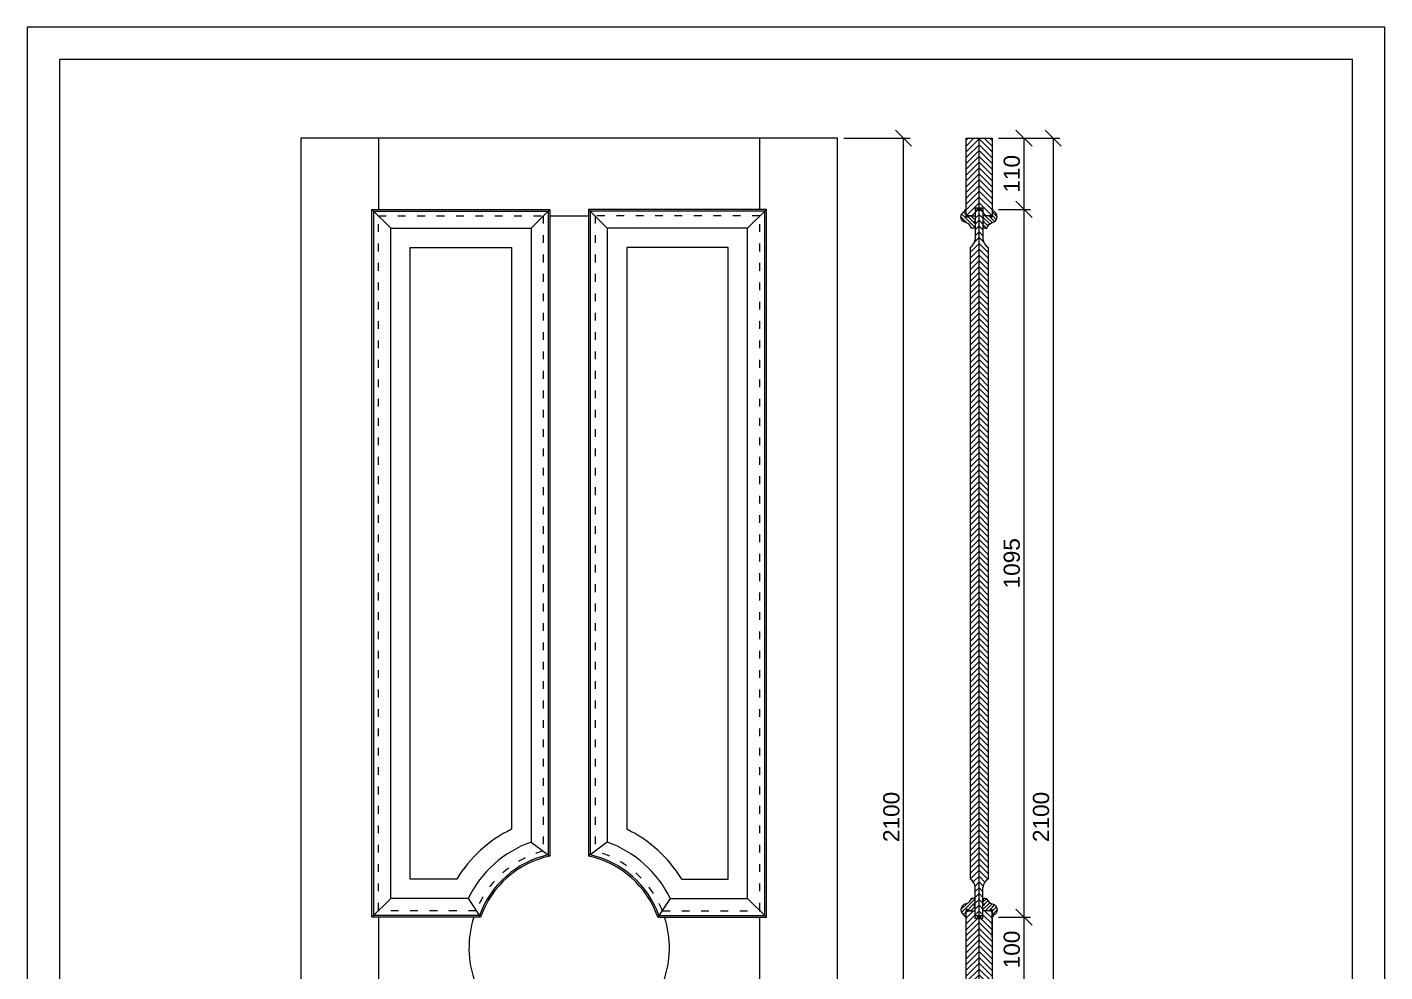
# Model space of a CAD drawing. Header units: millimetres. Extents: x 1874 to 3974, y 573 to 3543.
# Drawn here: x 1874 to 3974, y 2082 to 3543 of the extents above; entities that cross this region are included whole.
import ezdxf

# ---------------------------------------------------------------- set-up
doc = ezdxf.new("R2010")
doc.units = ezdxf.units.MM
doc.linetypes.add('ACAD_ISO03W100', pattern=[30, 12, -18])
for name, color, linetype, lineweight in [('图框', 7, 'Continuous', 13), ('填充', 8, 'Continuous', 5), ('标准家私', 4, 'Continuous', 20), ('标注', 2, 'Continuous', 9)]:
    doc.layers.add(name, color=color, linetype=linetype, lineweight=lineweight)
doc.styles.get("Standard").update_dxf_attribs({"font": 'arial.ttf'})
pattern_1 = [(315, (3318.0613, 3371.356), (4.490128, 4.490128), [])]
pattern_2 = [(315, (5867.2816, -8077.7384), (2.80633, 2.80633), [])]
pattern_3 = [(45, (5867.2816, 13505.451), (2.80633, -2.80633), [])]
pattern_4 = [(225, (3374.0396, 3371.356), (-4.490128, 4.490128), [])]

# ---------------------------------------------------------------- blocks, each defined once
blk = doc.blocks.new('_Oblique')
at = {"color": 0, "linetype": 'ByBlock', "lineweight": -2}
blk.add_line((-0.5, -0.5), (0.5, 0.5), dxfattribs=at)

msp = doc.modelspace()

# ---------------------------------------------------------------- hatches: boundary and pattern name
at = {"layer": '填充'}
h = msp.add_hatch(dxfattribs=at)
h.set_pattern_fill('ANSI31', color=0, scale=2, angle=-90, style=0)
h.set_pattern_definition(pattern_4)
h.paths.add_polyline_path([(3326.1, 3251.4), (3326.1, 3261.4), (3326.1, 3371.4), (3346.1, 3371.4), (3346.1, 3263.4), (3343.6, 3263.4), (3340.1, 3263.4), (3340.1, 3251.4)])
h = msp.add_hatch(dxfattribs=at)
h.set_pattern_fill('ANSI31', color=0, scale=2, angle=-90, style=0)
h.set_pattern_definition(pattern_1)
h.paths.add_polyline_path([(3366.1, 3371.4), (3346.1, 3371.4), (3346.1, 3263.4), (3348.6, 3263.4), (3352.1, 3263.4), (3352.1, 3251.4), (3366.1, 3251.4), (3366.1, 3261.4)])
h = msp.add_hatch(dxfattribs=at)
h.set_pattern_fill('ANSI31', color=0, scale=1.25, angle=-90, style=0)
h.set_pattern_definition(pattern_2)
edge = h.paths.add_edge_path()
edge.add_line((3326.1, 3261.4), (3326.1, 3249.4))
edge.add_line((3326.1, 3249.4), (3328.1, 3249.4))
edge.add_line((3328.1, 3249.4), (3328.1, 3251.4))
edge.add_line((3328.1, 3251.4), (3340.1, 3251.4))
edge.add_line((3340.1, 3251.4), (3340.1, 3242.8))
edge.add_line((3340.1, 3242.8), (3338.1, 3242.8))
edge.add_line((3338.1, 3242.8), (3338.1, 3240.8))
edge.add_line((3338.1, 3240.8), (3340.1, 3240.8))
edge.add_line((3340.1, 3240.8), (3340.1, 3235.4))
edge.add_arc((3337.1, 3235.4), 3, -90, 0, ccw=False)
edge.add_line((3337.1, 3232.4), (3333.9, 3232.4))
edge.add_arc((3322.2, 3229.3), 12.1, 14.7506, 73.4089)
edge.add_arc((3327.4, 3250), 9.33, 111.5599, 259.2156, ccw=False)
edge.add_line((3324, 3258.7), (3324, 3260.1))
edge.add_arc((3325.7, 3259.6), 1.8, 96.6772, 162.9321, ccw=False)
edge.add_line((3325.5, 3261.4), (3326.1, 3261.4))
h = msp.add_hatch(dxfattribs=at)
h.set_pattern_fill('ANSI31', color=0, scale=2, angle=-90, style=0)
h.set_pattern_definition(pattern_4)
h.paths.add_polyline_path([(3332.1, 2225.4), (3332.1, 3202.4, 0.244963), (3340.1, 3215.4), (3340.1, 3259.4), (3346.1, 3259.4), (3346.1, 2168.4), (3343.6, 2168.4), (3340.1, 2168.4), (3340.1, 2212.4, 0.244963)])
h = msp.add_hatch(dxfattribs=at)
h.set_pattern_fill('ANSI31', color=0, scale=2, angle=-90, style=0)
h.set_pattern_definition(pattern_1)
h.paths.add_polyline_path([(3360.1, 3202.4, -0.282977), (3352.1, 3217.7), (3352.1, 3259.4), (3346.1, 3259.4), (3346.1, 2168.4), (3348.6, 2168.4), (3352.1, 2168.4), (3352.1, 2210, -0.282977), (3360.1, 2225.4)])
h = msp.add_hatch(dxfattribs=at)
h.set_pattern_fill('ANSI31', color=0, scale=1.25, angle=-90, style=0)
h.set_pattern_definition(pattern_2)
edge = h.paths.add_edge_path()
edge.add_line((3364.1, 3249.4), (3364.1, 3251.4))
edge.add_line((3364.1, 3251.4), (3352.1, 3251.4))
edge.add_line((3352.1, 3251.4), (3352.1, 3242.8))
edge.add_line((3352.1, 3242.8), (3354.1, 3242.8))
edge.add_line((3354.1, 3242.8), (3354.1, 3240.8))
edge.add_line((3354.1, 3240.8), (3352.1, 3240.8))
edge.add_line((3352.1, 3240.8), (3352.1, 3235.4))
edge.add_arc((3355.1, 3235.4), 3, 180, 270)
edge.add_line((3355.1, 3232.4), (3358.2, 3232.4))
edge.add_arc((3369.9, 3229.3), 12.1, 106.5911, 165.2494, ccw=False)
edge.add_arc((3364.7, 3250), 9.33, -79.2156, 68.4401)
edge.add_line((3368.1, 3258.7), (3368.1, 3260.1))
edge.add_arc((3366.4, 3259.6), 1.8, 17.0679, 83.3228)
edge.add_line((3366.6, 3261.4), (3366.1, 3261.4))
edge.add_line((3366.1, 3261.4), (3366.1, 3249.4))
edge.add_line((3366.1, 3249.4), (3364.1, 3249.4))
h = msp.add_hatch(dxfattribs=at)
h.set_pattern_fill('ANSI31', color=0, scale=1.25, angle=-90, style=0)
h.set_pattern_definition(pattern_3)
edge = h.paths.add_edge_path()
edge.add_line((3326.1, 2166.4), (3326.1, 2178.4))
edge.add_line((3326.1, 2178.4), (3328.1, 2178.4))
edge.add_line((3328.1, 2178.4), (3328.1, 2176.4))
edge.add_line((3328.1, 2176.4), (3340.1, 2176.4))
edge.add_line((3340.1, 2176.4), (3340.1, 2184.9))
edge.add_line((3340.1, 2184.9), (3338.1, 2184.9))
edge.add_line((3338.1, 2184.9), (3338.1, 2186.9))
edge.add_line((3338.1, 2186.9), (3340.1, 2186.9))
edge.add_line((3340.1, 2186.9), (3340.1, 2192.4))
edge.add_arc((3337.1, 2192.4), 3, 360, 450)
edge.add_line((3337.1, 2195.4), (3333.9, 2195.4))
edge.add_arc((3322.2, 2198.4), 12.1, 286.5911, 345.2494, ccw=False)
edge.add_arc((3327.4, 2177.7), 9.33, 100.7844, 248.4401)
edge.add_line((3324, 2169), (3324, 2167.6))
edge.add_arc((3325.7, 2168.1), 1.8, 197.0679, 263.3228)
edge.add_line((3325.5, 2166.4), (3326.1, 2166.4))
h = msp.add_hatch(dxfattribs=at)
h.set_pattern_fill('ANSI31', color=0, scale=1.25, angle=-90, style=0)
h.set_pattern_definition(pattern_3)
edge = h.paths.add_edge_path()
edge.add_line((3364.1, 2178.4), (3364.1, 2176.4))
edge.add_line((3364.1, 2176.4), (3352.1, 2176.4))
edge.add_line((3352.1, 2176.4), (3352.1, 2184.9))
edge.add_line((3352.1, 2184.9), (3354.1, 2184.9))
edge.add_line((3354.1, 2184.9), (3354.1, 2186.9))
edge.add_line((3354.1, 2186.9), (3352.1, 2186.9))
edge.add_line((3352.1, 2186.9), (3352.1, 2192.4))
edge.add_arc((3355.1, 2192.4), 3, 90, 180, ccw=False)
edge.add_line((3355.1, 2195.4), (3358.2, 2195.4))
edge.add_arc((3369.9, 2198.4), 12.1, 194.7506, 253.4089)
edge.add_arc((3364.7, 2177.7), 9.33, 291.5599, 439.2156, ccw=False)
edge.add_line((3368.1, 2169), (3368.1, 2167.6))
edge.add_arc((3366.4, 2168.1), 1.8, 276.6772, 342.9321, ccw=False)
edge.add_line((3366.6, 2166.4), (3366.1, 2166.4))
edge.add_line((3366.1, 2166.4), (3366.1, 2178.4))
edge.add_line((3366.1, 2178.4), (3364.1, 2178.4))
h = msp.add_hatch(dxfattribs=at)
h.set_pattern_fill('ANSI31', color=0, scale=2, angle=-90, style=0)
h.set_pattern_definition(pattern_4)
h.paths.add_polyline_path([(3326.1, 2056.4), (3326.1, 2066.4), (3326.1, 2176.4), (3340.1, 2176.4), (3340.1, 2164.4), (3346.1, 2164.4), (3346.1, 2068.4), (3343.6, 2068.4), (3340.1, 2068.4), (3340.1, 2056.4)])
h = msp.add_hatch(dxfattribs=at)
h.set_pattern_fill('ANSI31', color=0, scale=2, angle=-90, style=0)
h.set_pattern_definition(pattern_1)
h.paths.add_polyline_path([(3366.1, 2176.4), (3352.1, 2176.4), (3352.1, 2164.4), (3346.1, 2164.4), (3346.1, 2068.4), (3348.6, 2068.4), (3352.1, 2068.4), (3352.1, 2056.4), (3366.1, 2056.4), (3366.1, 2066.4)])
at = {"layer": '标准家私'}
for points in [[(3348.6, 3259.4), (3348.6, 3263.4), (3343.6, 3263.4), (3343.6, 3259.4)], [(3348.6, 2168.4), (3348.6, 2164.4), (3343.6, 2164.4), (3343.6, 2168.4)]]:
    msp.add_hatch(color=0, dxfattribs=at).paths.add_polyline_path(points)

# ---------------------------------------------------------------- linework, layer by layer
at = {"layer": '填充', "color": 0}
for p, q in [((2417.1, 3371.4), (2417.1, 3261.4)), ((3007.1, 3261.4), (3007.1, 3371.4)), ((2436.1, 3232.4), (2407.1, 3261.4)), ((2409.7, 2169), (2409.7, 3258.7)), ((2409.7, 3258.7), (2679.5, 3258.7)), ((2653.1, 3232.4), (2682.1, 3261.4)), ((2679.5, 3258.7), (2679.5, 2262.8)), ((2771.1, 3232.4), (2742.1, 3261.4)), ((3014.5, 3258.7), (2744.7, 3258.7)), ((2744.7, 3258.7), (2744.7, 2262.8)), ((2988.1, 3232.4), (3017.1, 3261.4)), ((3014.5, 2169), (3014.5, 3258.7)), ((2682.1, 3251.4), (2742.1, 3251.4)), ((2653.1, 2282.5), (2682.1, 2260.7)), ((2771.1, 2282.5), (2742.1, 2260.7)), ((2436.1, 2195.4), (2407.1, 2166.4)), ((2555.8, 2195.4), (2575.1, 2166.4)), ((2868.4, 2195.4), (2849.1, 2166.4)), ((2988.1, 2195.4), (3017.1, 2166.4)), ((2573.3, 2169), (2409.7, 2169)), ((2417.1, 2166.4), (2417.1, 2066.4)), ((2851, 2169), (3014.5, 2169)), ((3007.1, 2066.4), (3007.1, 2166.4))]:
    msp.add_line(p, q, dxfattribs=at)
for radius, start, end in [(147.6, 102.7696, 160.1493), (147.6, 19.8507, 77.2304), (155, 162.1545, 199.7983), (155, 340.2017, 17.8455)]:
    msp.add_arc((2712.1, 2118.9), radius, start, end, dxfattribs=at)
at = {"layer": '标准家私', "color": 0}
for p, q in [((3127.1, 3371.4), (2297.1, 3371.4)), ((2297.1, 3371.4), (2297.1, 1271.4)), ((3127.1, 1271.4), (3127.1, 3371.4)), ((3326.1, 3251.4), (3326.1, 3371.4)), ((3326.1, 3371.4), (3366.1, 3371.4)), ((3346.1, 3263.4), (3346.1, 3371.4)), ((3366.1, 3371.4), (3366.1, 3251.4)), ((3366.1, 3293), (3366.1, 3258.4)), ((2407.1, 2166.4), (2407.1, 3261.4)), ((2407.1, 3261.4), (2682.1, 3261.4)), ((2682.1, 3261.4), (2682.1, 2260.7)), ((3017.1, 3261.4), (2742.1, 3261.4)), ((2742.1, 3261.4), (2742.1, 2260.7)), ((3017.1, 2166.4), (3017.1, 3261.4)), ((3352.1, 3263.4), (3340.1, 3263.4)), ((3340.1, 3263.4), (3340.1, 3215.4)), ((3352.1, 3259.4), (3340.1, 3259.4)), ((3346.1, 2168.4), (3346.1, 3259.4)), ((3352.1, 3263.4), (3352.1, 3215.4)), ((3366.1, 3261.4), (3366.1, 3251.4)), ((3326.1, 3251.4), (3335.1, 3251.4)), ((3326.1, 3251.4), (3335.1, 3251.4)), ((3326.1, 3251.4), (3335.1, 3251.4)), ((3326.1, 3251.4), (3340.1, 3251.4)), ((3335.1, 3251.4), (3328.1, 3251.4)), ((3328.1, 3251.4), (3335.1, 3251.4)), ((3328.1, 3251.4), (3335.1, 3251.4)), ((3366.1, 3251.4), (3352.1, 3251.4)), ((3366.1, 3251.4), (3352.1, 3251.4)), ((3352.1, 3251.4), (3352.1, 3235.4)), ((2436.1, 2195.4), (2436.1, 3232.4)), ((2436.1, 3232.4), (2653.1, 3232.4)), ((2653.1, 3232.4), (2653.1, 2282.5)), ((2988.1, 3232.4), (2771.1, 3232.4)), ((2771.1, 3232.4), (2771.1, 2282.5)), ((2988.1, 2195.4), (2988.1, 3232.4)), ((2466.1, 2225.4), (2466.1, 3202.4)), ((2466.1, 3202.4), (2623.1, 3202.4)), ((2623.1, 3202.4), (2623.1, 2302.4)), ((2958.1, 3202.4), (2801.1, 3202.4)), ((2801.1, 3202.4), (2801.1, 2302.4)), ((2958.1, 2225.4), (2958.1, 3202.4)), ((3332.1, 3202.4), (3332.1, 2225.4)), ((3360.1, 3202.4), (3360.1, 2225.4)), ((2538.1, 2225.4), (2466.1, 2225.4)), ((2886.1, 2225.4), (2958.1, 2225.4)), ((3340.1, 2164.4), (3340.1, 2212.4)), ((3352.1, 2164.4), (3352.1, 2212.4)), ((2555.8, 2195.4), (2436.1, 2195.4)), ((2868.4, 2195.4), (2988.1, 2195.4)), ((3352.1, 2176.4), (3352.1, 2192.4)), ((2575.1, 2166.4), (2407.1, 2166.4)), ((2849.1, 2166.4), (3017.1, 2166.4)), ((3326.1, 2176.4), (3335.1, 2176.4)), ((3326.1, 2176.4), (3335.1, 2176.4)), ((3326.1, 2176.4), (3335.1, 2176.4)), ((3326.1, 2176.4), (3340.1, 2176.4)), ((3326.1, 2056.4), (3326.1, 2176.4)), ((3335.1, 2176.4), (3328.1, 2176.4)), ((3328.1, 2176.4), (3335.1, 2176.4)), ((3328.1, 2176.4), (3335.1, 2176.4)), ((3352.1, 2168.4), (3340.1, 2168.4)), ((3352.1, 2164.4), (3340.1, 2164.4)), ((3346.1, 2068.4), (3346.1, 2164.4)), ((3366.1, 2176.4), (3352.1, 2176.4)), ((3366.1, 2176.4), (3352.1, 2176.4)), ((3366.1, 2166.4), (3366.1, 2176.4)), ((3366.1, 2176.4), (3366.1, 2056.4)), ((3366.1, 2134.7), (3366.1, 2169.4)), ((3366.1, 2138), (3366.1, 2063.4))]:
    msp.add_line(p, q, dxfattribs=at)
at = {"layer": '标准家私', "color": 0, "linetype": 'ACAD_ISO03W100'}
for p, q in [((2417.1, 2176.4), (2417.1, 3251.4)), ((2417.1, 3251.4), (2672.1, 3251.4)), ((2672.1, 3251.4), (2672.1, 2268.6)), ((3007.1, 3251.4), (2752.1, 3251.4)), ((2752.1, 3251.4), (2752.1, 2268.6)), ((3007.1, 2176.4), (3007.1, 3251.4)), ((2568.2, 2176.4), (2417.1, 2176.4)), ((2856.1, 2176.4), (3007.1, 2176.4))]:
    msp.add_line(p, q, dxfattribs=at)
at = {"layer": '标准家私', "color": 0}
for points in [[(3337.1, 3232.4), (3333.9, 3232.4, 0.261685), (3325.6, 3240.9, -0.751202), (3324, 3258.7), (3324, 3260.1, -0.297424), (3325.5, 3261.4), (3326.1, 3261.4)], [(3355.1, 3232.4), (3358.2, 3232.4, -0.261685), (3366.5, 3240.9, 0.751202), (3368.1, 3258.7), (3368.1, 3260.1, 0.297424), (3366.6, 3261.4), (3366.1, 3261.4)], [(3337.1, 2195.4), (3333.9, 2195.4, -0.261685), (3325.6, 2186.8, 0.751202), (3324, 2169), (3324, 2167.6, 0.297424), (3325.5, 2166.4), (3326.1, 2166.4)], [(3355.1, 2195.4), (3358.2, 2195.4, 0.261685), (3366.5, 2186.8, -0.751202), (3368.1, 2169), (3368.1, 2167.6, -0.297424), (3366.6, 2166.4), (3366.1, 2166.4)]]:
    msp.add_lwpolyline(points, format="xyb", dxfattribs=at)
for points in [[(3348.6, 3263.4), (3348.6, 3259.4), (3343.6, 3259.4), (3343.6, 3263.4)], [(3340.1, 3242.8), (3340.1, 3240.8), (3338.1, 3240.8), (3338.1, 3242.8)], [(3352.1, 3242.8), (3352.1, 3240.8), (3354.1, 3240.8), (3354.1, 3242.8)], [(3340.1, 2184.9), (3340.1, 2186.9), (3338.1, 2186.9), (3338.1, 2184.9)], [(3352.1, 2184.9), (3352.1, 2186.9), (3354.1, 2186.9), (3354.1, 2184.9)], [(3348.6, 2164.4), (3348.6, 2168.4), (3343.6, 2168.4), (3343.6, 2164.4)]]:
    msp.add_lwpolyline(points, close=True, dxfattribs=at)
for points in [[(3328.1, 3251.4), (3328.1, 3249.4), (3326.1, 3249.4), (3326.1, 3251.4)], [(3364.1, 3251.4), (3364.1, 3249.4), (3366.1, 3249.4), (3366.1, 3251.4)], [(3328.1, 2176.4), (3328.1, 2178.4), (3326.1, 2178.4), (3326.1, 2176.4)], [(3364.1, 2176.4), (3364.1, 2178.4), (3366.1, 2178.4), (3366.1, 2176.4)]]:
    msp.add_lwpolyline(points, dxfattribs=at)
for centre, radius, start, end in [((3337.1, 3235.4), 3, 270, 0), ((3355.1, 3235.4), 3, 180, 270), ((3323.6, 3216.5), 16.5, 300.8708, 355.928), ((3368.5, 3216.5), 16.5, 184.072, 239.1292), ((2712.1, 2118.9), 204, 115.8664, 148.5295), ((2712.1, 2118.9), 204, 31.4705, 64.1336), ((2712.1, 2118.9), 174, 109.8209, 153.9181), ((2712.1, 2118.9), 174, 26.0819, 70.1791), ((2712.1, 2118.9), 145, 101.9405, 160.8777), ((2712.1, 2118.9), 145, 19.1223, 78.0595), ((3323.6, 2211.2), 16.5, 4.072, 59.1292), ((3368.5, 2211.2), 16.5, 120.8708, 175.928), ((3337.1, 2192.4), 3, 0, 90), ((3355.1, 2192.4), 3, 90, 180)]:
    msp.add_arc(centre, radius, start, end, dxfattribs=at)
at = {"layer": '标准家私', "color": 0, "linetype": 'ACAD_ISO03W100'}
for start, end in [(104.9552, 158.2247), (21.7753, 75.0448)]:
    msp.add_arc((2712.1, 2118.9), 155, start, end, dxfattribs=at)
at = {"layer": '标注', "color": 0}
for p, q in [((3137.1, 3371.4), (3239.3, 3371.4)), ((3229.3, 1271.4), (3229.3, 3371.4)), ((3376.1, 3371.4), (3425.6, 3371.4)), ((3376.1, 3371.4), (3470.8, 3371.4)), ((3415.6, 3261.4), (3415.6, 3371.4)), ((3460.8, 3371.4), (3460.8, 1271.4)), ((3376.1, 3261.4), (3425.6, 3261.4)), ((3376.1, 3261.4), (3425.6, 3261.4)), ((3415.6, 2166.4), (3415.6, 3261.4)), ((3376.1, 2166.4), (3425.6, 2166.4)), ((3376.1, 2166.4), (3425.6, 2166.4)), ((3415.6, 2066.4), (3415.6, 2166.4))]:
    msp.add_line(p, q, dxfattribs=at)

# ---------------------------------------------------------------- block references
at = {"layer": '标注', "color": 0, "xscale": 25, "yscale": 25, "zscale": 25}
for p, rotation in [((3229.3, 3371.4), 90), ((3415.6, 3371.4), 90), ((3460.8, 3371.4), 90), ((3415.6, 3261.4), 90), ((3415.6, 3261.4), 270), ((3415.6, 2166.4), 90)]:
    msp.add_blockref('_Oblique', p, dxfattribs=dict(at, rotation=rotation))

# ---------------------------------------------------------------- next in the draw order: texts
at = {"layer": '标注', "color": 0, "char_height": 25, "attachment_point": 5, "rotation": 90, "bg_fill": 3, "box_fill_scale": 1.1, "bg_fill_color": 256, "bg_fill_true_color": 13158600, "bg_fill_transparency": 0}
for s, insert in [('110', (3396.8, 3316.4)), ('1095', (3396.8, 2713.9)), ('2100', (3210.5, 2321.4)), ('2100', (3442, 2321.4)), ('100', (3396.8, 2116.4))]:
    msp.add_mtext(s, dxfattribs=dict(at, insert=insert))

# ---------------------------------------------------------------- next in the draw order: linework, layer by layer
at = {"layer": '图框', "color": 0}
msp.add_lwpolyline([(1873.7, 3543.3), (1873.7, 573.3), (3973.7, 573.3), (3973.7, 3543.3)], close=True, dxfattribs=at)
at = {"layer": '图框', "color": 0, "lineweight": 20}
msp.add_lwpolyline([(1923.7, 3493.3), (1923.7, 623.3), (3923.7, 623.3), (3923.7, 3493.3)], close=True, dxfattribs=at)

# ---------------------------------------------------------------- next in the draw order: block references
at = {"layer": '标注', "color": 0, "xscale": 25, "yscale": 25, "zscale": 25, "rotation": 270}
msp.add_blockref('_Oblique', (3415.6, 2166.4), dxfattribs=at)

doc.saveas('drawing.dxf')
